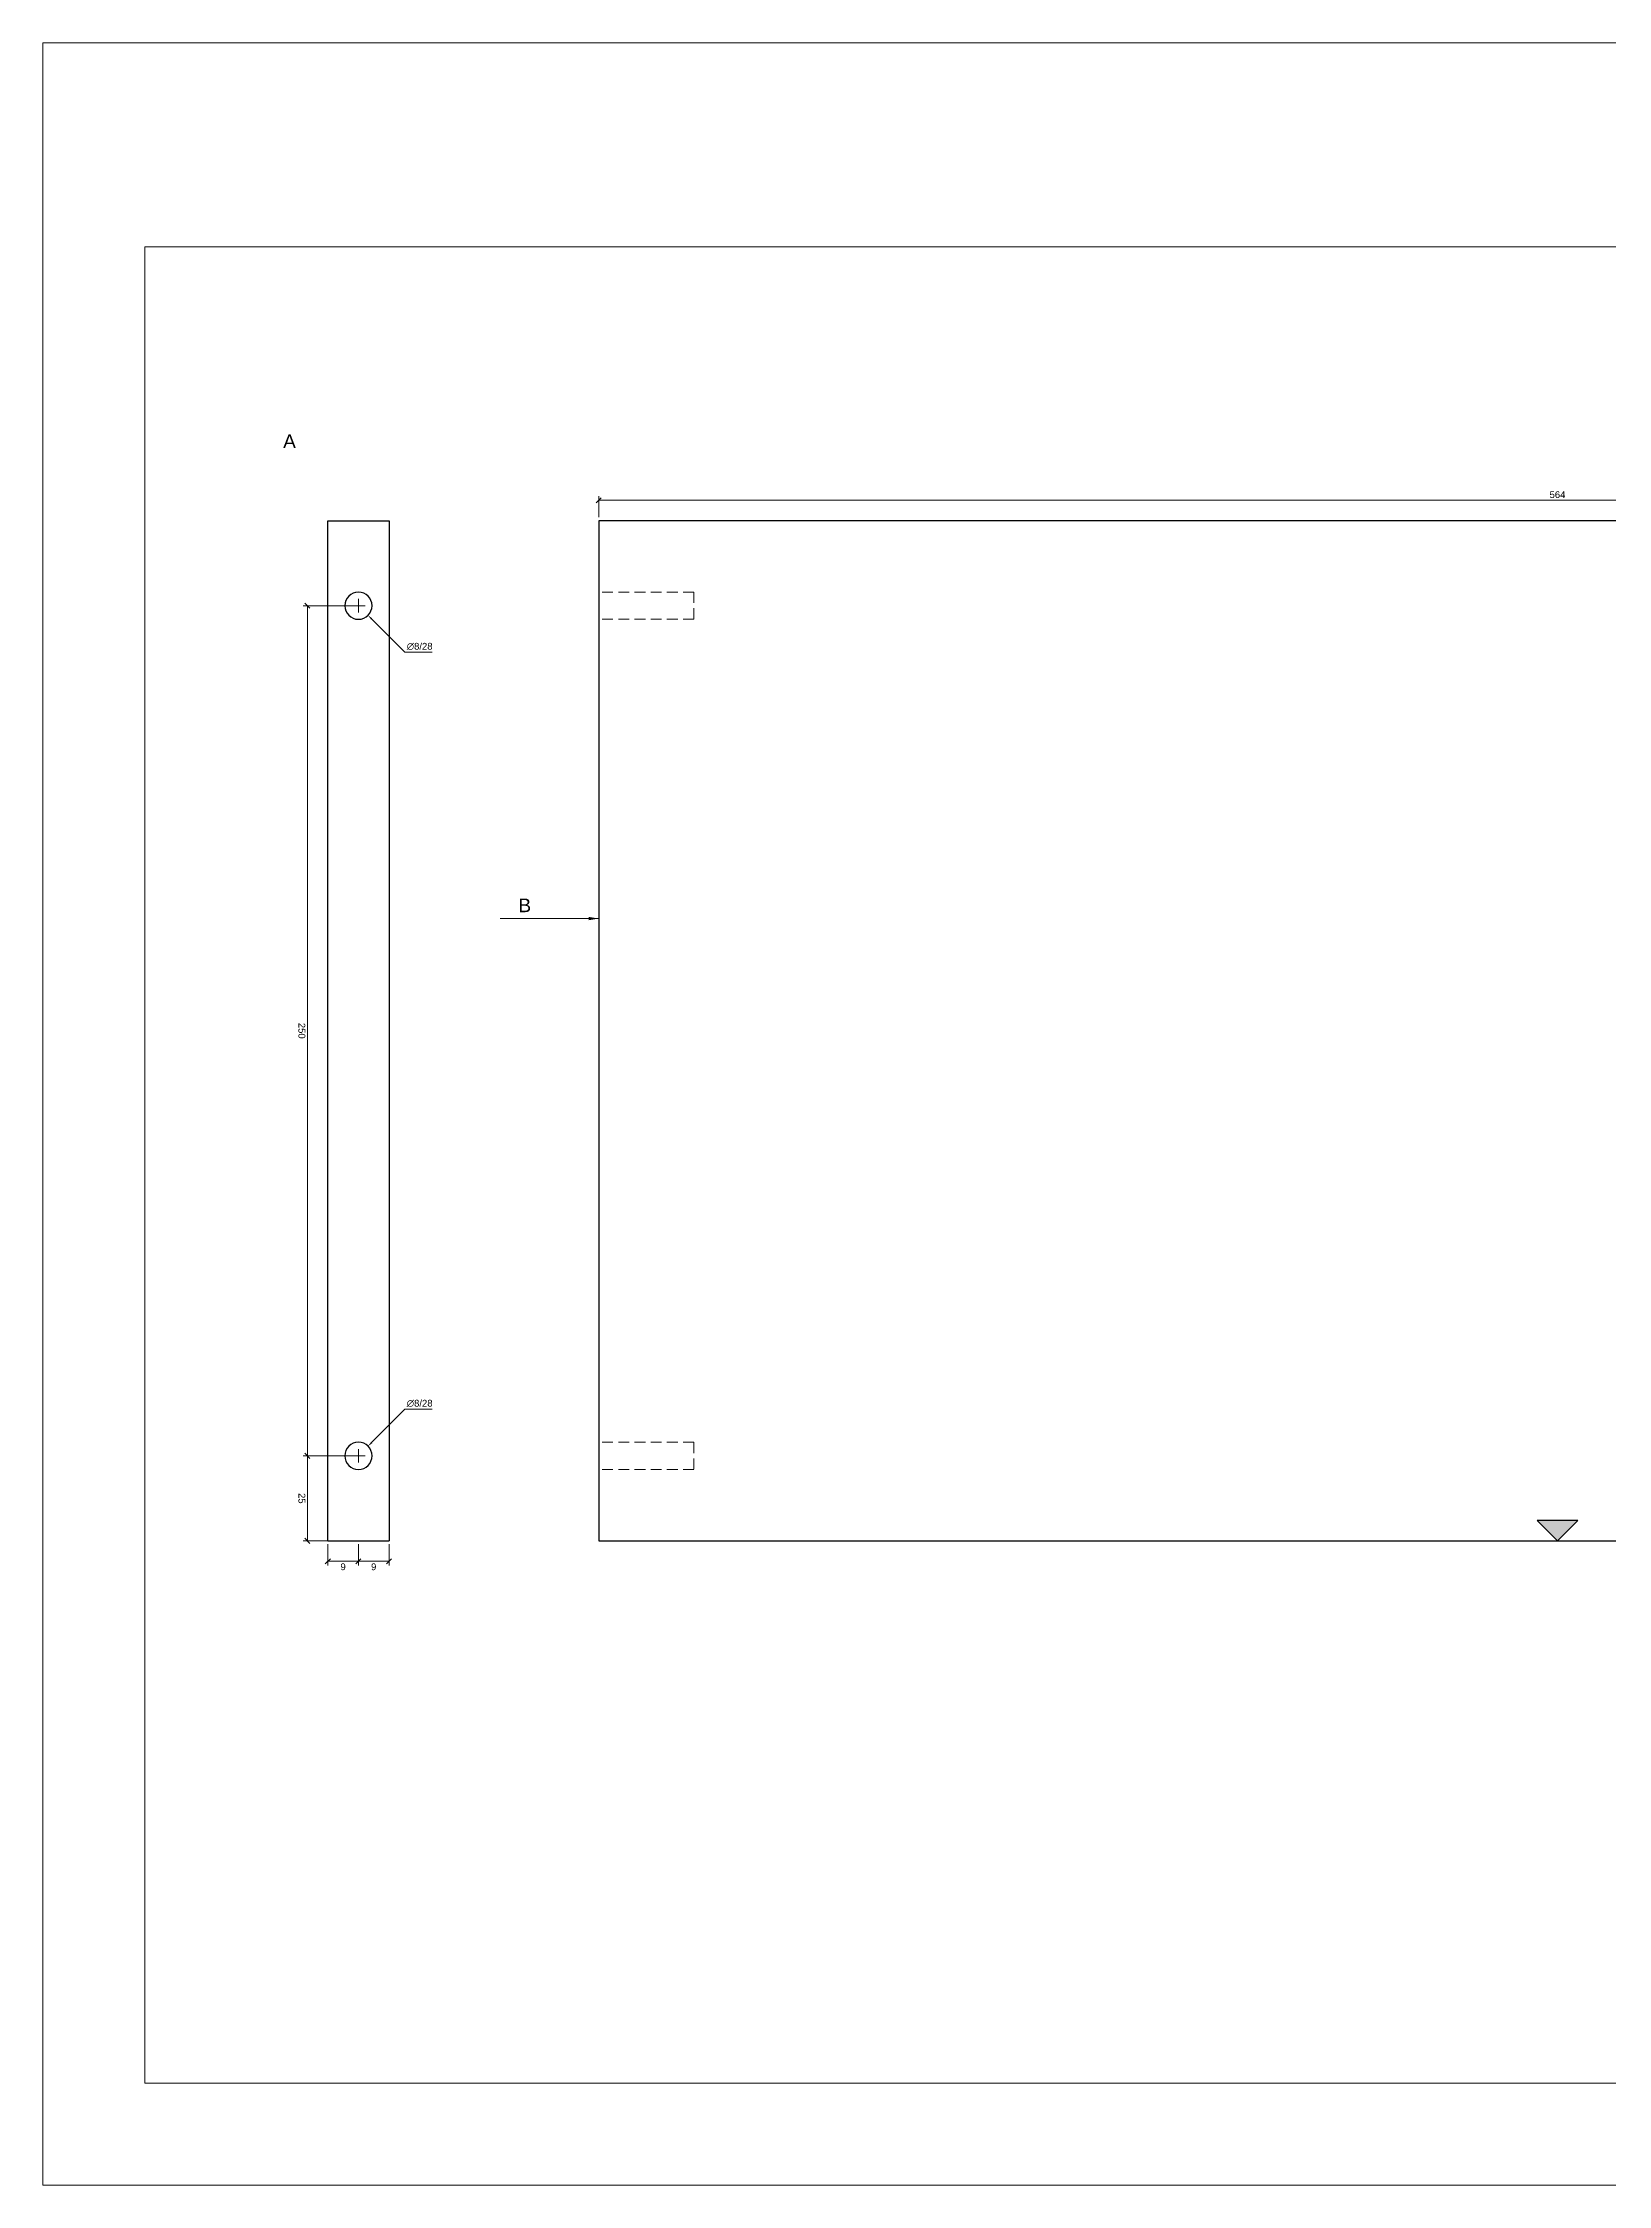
# Paper-space layout 'Cabinet top panel' of a CAD drawing. Header units: millimetres. Extents: x -2 to 889, y -2 to 628.
# Drawn here: x -2 to 458, y -2 to 628 of the extents above; entities that cross this region are included whole.
import ezdxf

# ---------------------------------------------------------------- set-up
doc = ezdxf.new("R2010")
doc.units = ezdxf.units.MM
doc.linetypes.add('HIDDEN2', pattern=[4.7625, 3.175, -1.5875])
doc.layers.get('0').update_dxf_attribs({"true_color": 0xc2c2ced6})
for name, color, linetype, true_color in [('New project_cabinet-001_Cabinet top panel_Machining group1_View from right', 1, 'Continuous', 0xc2ff0000), ('New project_cabinet-001_Cabinet top panel_Machining group_View from right', 1, 'Continuous', 0xc2ff0000), ('New project_cabinet-001_Cabinet top panel_View from above', 1, 'Continuous', 0xc2ff0000), ('New project_cabinet-001_Cabinet top panel_View from right', 1, 'Continuous', 0xc2ff0000)]:
    doc.layers.add(name, color=color, linetype=linetype, true_color=true_color)
doc.layers.add('TitleBlock', color=7, linetype='Continuous')
doc.styles.add('Blum_Dimension', font='arial.ttf', dxfattribs={"height": 2})
doc.styles.add('Blum_ViewInfo', font='arial.ttf', dxfattribs={"height": 4})
doc.dimstyles.new('Blum_Default', dxfattribs={"dimtxt": 2, "dimasz": 1.5, "dimexe": 1.25, "dimexo": 1, "dimtad": 1, "dimtxsty": 'Blum_Dimension', "dimblk": 'OBLIQUE', "dimcen": 2, "dimadec": 0, "dimazin": 2, "dimtfac": 1, "dimtix": 1, "dimtmove": 0, "dimatfit": 3, "dimfxl": 1, "dimlwd": 5, "dimlwe": 5, "dimarcsym": 0})
doc.dimstyles.new('Blum_Default$4', dxfattribs={"dimtxt": 2, "dimasz": 1.5, "dimexe": 1.25, "dimexo": 1, "dimtad": 1, "dimtih": 1, "dimtoh": 1, "dimtxsty": 'Blum_Dimension', "dimblk1": 'OBLIQUE', "dimsah": 1, "dimcen": 2, "dimadec": 0, "dimazin": 2, "dimtfac": 1, "dimtofl": 0, "dimtmove": 0, "dimatfit": 3, "dimfxl": 1, "dimlwd": 5, "dimlwe": 5, "dimarcsym": 0})
doc.dimstyles.new('Blum_ViewInfo', dxfattribs={"dimtxt": 4, "dimasz": 3, "dimexe": 1.25, "dimexo": 1, "dimtad": 1, "dimtxsty": 'Blum_ViewInfo', "dimblk": 'OBLIQUE', "dimcen": 0.09, "dimadec": 0, "dimazin": 2, "dimtfac": 1, "dimtofl": 0, "dimtmove": 0, "dimatfit": 2, "dimfxl": 1, "dimlwd": 20, "dimlwe": 20, "dimarcsym": 0})

# ---------------------------------------------------------------- blocks, each defined once
blk = doc.blocks.new('TitleBlock_Cabinet top panel')
at = {"layer": 'TitleBlock', "lineweight": 0}
for points in [[(-0.79, -0.79, 0), (-0.79, 209.21, 0), (296.21, 209.21, 0), (296.21, -0.79, 0)], [(9.21, 9.21, 0), (9.21, 189.21, 0), (286.21, 189.21, 0), (286.21, 9.21, 0)]]:
    blk.add_polyline3d(points, close=True, dxfattribs=at)
blk = doc.blocks.new('_Oblique')
at = {"color": 0, "linetype": 'ByBlock', "lineweight": -2}
blk.add_line((-0.5, -0.5), (0.5, 0.5), dxfattribs=at)
blk = doc.blocks.new('*D13')
at = {"layer": 'Defpoints', "color": 0, "lineweight": 0}
for p in [(75.44, 212.1), (90.44, 212.1), (90.44, 187.1)]:
    blk.add_point(p, dxfattribs=at)
at = {"layer": 'New project_cabinet-001_Cabinet top panel_View from right', "color": 0, "lineweight": 5}
for p, q in [((89.44, 212.1), (74.19, 212.1)), ((75.44, 187.1), (75.44, 212.1)), ((89.44, 187.1), (74.19, 187.1))]:
    blk.add_line(p, q, dxfattribs=at)
at = {"layer": 'New project_cabinet-001_Cabinet top panel_View from right', "color": 0, "lineweight": 5, "xscale": 1.5, "yscale": 1.5, "zscale": 1.5}
for p, rotation in [((75.44, 212.1), 90), ((75.44, 187.1), 270)]:
    blk.add_blockref('_Oblique', p, dxfattribs=dict(at, rotation=rotation))
at = {"layer": 'New project_cabinet-001_Cabinet top panel_View from right', "color": 0, "lineweight": 0, "insert": (73.79, 199.6), "char_height": 2, "attachment_point": 5, "rotation": 270, "style": 'Blum_Dimension'}
blk.add_mtext('25', dxfattribs=at)
blk = doc.blocks.new('*D16')
at = {"layer": 'Defpoints', "color": 0, "lineweight": 0}
for p in [(75.44, 462.1), (90.44, 462.1), (90.44, 212.1)]:
    blk.add_point(p, dxfattribs=at)
at = {"layer": 'New project_cabinet-001_Cabinet top panel_View from right', "color": 0, "lineweight": 5}
for p, q in [((89.44, 462.1), (74.19, 462.1)), ((75.44, 212.1), (75.44, 462.1)), ((89.44, 212.1), (74.19, 212.1))]:
    blk.add_line(p, q, dxfattribs=at)
at = {"layer": 'New project_cabinet-001_Cabinet top panel_View from right', "color": 0, "lineweight": 5, "xscale": 1.5, "yscale": 1.5, "zscale": 1.5}
for p, rotation in [((75.44, 462.1), 90), ((75.44, 212.1), 270)]:
    blk.add_blockref('_Oblique', p, dxfattribs=dict(at, rotation=rotation))
at = {"layer": 'New project_cabinet-001_Cabinet top panel_View from right', "color": 0, "lineweight": 0, "insert": (73.79, 337.1), "char_height": 2, "attachment_point": 5, "rotation": 270, "style": 'Blum_Dimension'}
blk.add_mtext('250', dxfattribs=at)
blk = doc.blocks.new('*D19')
at = {"layer": 'Defpoints', "color": 0, "lineweight": 0}
for p in [(81.44, 187.1), (90.44, 187.1), (90.44, 181.1)]:
    blk.add_point(p, dxfattribs=at)
at = {"layer": 'New project_cabinet-001_Cabinet top panel_View from right', "color": 0, "lineweight": 5}
for p, q in [((81.44, 186.1), (81.44, 179.85)), ((90.44, 186.1), (90.44, 179.85)), ((81.44, 181.1), (90.44, 181.1))]:
    blk.add_line(p, q, dxfattribs=at)
at = {"layer": 'New project_cabinet-001_Cabinet top panel_View from right', "color": 0, "lineweight": 5, "xscale": 1.5, "yscale": 1.5, "zscale": 1.5, "rotation": 180}
blk.add_blockref('_Oblique', (81.44, 181.1), dxfattribs=at)
at = {"layer": 'New project_cabinet-001_Cabinet top panel_View from right', "color": 0, "lineweight": 5, "xscale": 1.5, "yscale": 1.5, "zscale": 1.5}
blk.add_blockref('_Oblique', (90.44, 181.1), dxfattribs=at)
at = {"layer": 'New project_cabinet-001_Cabinet top panel_View from right', "color": 0, "lineweight": 0, "insert": (85.94, 179.45), "char_height": 2, "attachment_point": 5, "style": 'Blum_Dimension'}
blk.add_mtext('9', dxfattribs=at)
blk = doc.blocks.new('*D22')
at = {"layer": 'Defpoints', "color": 0, "lineweight": 0}
for p in [(90.44, 187.1), (99.44, 187.1), (99.44, 181.1)]:
    blk.add_point(p, dxfattribs=at)
at = {"layer": 'New project_cabinet-001_Cabinet top panel_View from right', "color": 0, "lineweight": 5}
for p, q in [((90.44, 186.1), (90.44, 179.85)), ((99.44, 186.1), (99.44, 179.85)), ((90.44, 181.1), (99.44, 181.1))]:
    blk.add_line(p, q, dxfattribs=at)
at = {"layer": 'New project_cabinet-001_Cabinet top panel_View from right', "color": 0, "lineweight": 5, "xscale": 1.5, "yscale": 1.5, "zscale": 1.5, "rotation": 180}
blk.add_blockref('_Oblique', (90.44, 181.1), dxfattribs=at)
at = {"layer": 'New project_cabinet-001_Cabinet top panel_View from right', "color": 0, "lineweight": 5, "xscale": 1.5, "yscale": 1.5, "zscale": 1.5}
blk.add_blockref('_Oblique', (99.44, 181.1), dxfattribs=at)
at = {"layer": 'New project_cabinet-001_Cabinet top panel_View from right', "color": 0, "lineweight": 0, "insert": (94.94, 179.45), "char_height": 2, "attachment_point": 5, "style": 'Blum_Dimension'}
blk.add_mtext('9', dxfattribs=at)
blk = doc.blocks.new('*D25')
at = {"layer": 'Defpoints', "color": 0, "lineweight": 0}
for p in [(93.26, 214.93), (87.61, 209.27)]:
    blk.add_point(p, dxfattribs=at)
at = {"layer": 'New project_cabinet-001_Cabinet top panel_Machining group_View from right', "color": 0, "lineweight": 5}
for p, q in [((104.14, 225.8), (94.33, 215.99)), ((112.14, 225.8), (104.14, 225.8)), ((88.44, 212.1), (92.44, 212.1)), ((90.44, 210.1), (90.44, 214.1))]:
    blk.add_line(p, q, dxfattribs=at)
at = {"layer": 'New project_cabinet-001_Cabinet top panel_Machining group_View from right', "color": 0, "lineweight": 0}
blk.add_solid([(94.15, 216.16), (94.5, 215.81), (93.26, 214.93)], dxfattribs=at)
at = {"layer": 'New project_cabinet-001_Cabinet top panel_Machining group_View from right', "color": 0, "lineweight": 0, "insert": (108.45, 227.5), "char_height": 2, "attachment_point": 5, "style": 'Blum_Dimension'}
blk.add_mtext('∅8/28', dxfattribs=at)
blk = doc.blocks.new('*D28')
at = {"layer": 'Defpoints', "color": 0, "lineweight": 0}
for p in [(87.61, 464.93), (93.26, 459.27)]:
    blk.add_point(p, dxfattribs=at)
at = {"layer": 'New project_cabinet-001_Cabinet top panel_Machining group1_View from right', "color": 0, "lineweight": 5}
for p, q in [((88.44, 462.1), (92.44, 462.1)), ((90.44, 460.1), (90.44, 464.1)), ((104.14, 448.4), (94.33, 458.21)), ((112.14, 448.4), (104.14, 448.4))]:
    blk.add_line(p, q, dxfattribs=at)
at = {"layer": 'New project_cabinet-001_Cabinet top panel_Machining group1_View from right', "color": 0, "lineweight": 0}
blk.add_solid([(94.5, 458.38), (94.15, 458.03), (93.26, 459.27)], dxfattribs=at)
at = {"layer": 'New project_cabinet-001_Cabinet top panel_Machining group1_View from right', "color": 0, "lineweight": 0, "insert": (108.45, 450.1), "char_height": 2, "attachment_point": 5, "style": 'Blum_Dimension'}
blk.add_mtext('∅8/28', dxfattribs=at)
blk = doc.blocks.new('Blum_Trinagle_Filled')
h = blk.add_hatch(color=256)
h.dxf.hatch_style = 1
h.paths.add_polyline_path([(2, 2), (-2, 2), (0, 0)])
blk.add_lwpolyline([(0, 0), (2, 2), (-2, 2)], close=True)
blk = doc.blocks.new('*D49')
at = {"layer": 'Defpoints', "color": 0, "lineweight": 0}
for p in [(725.12, 493.1), (161.12, 487.1), (725.12, 487.1)]:
    blk.add_point(p, dxfattribs=at)
at = {"layer": 'New project_cabinet-001_Cabinet top panel_View from above', "color": 0, "lineweight": 5}
for p, q in [((161.12, 488.1), (161.12, 494.35)), ((161.12, 493.1), (725.12, 493.1)), ((725.12, 488.1), (725.12, 494.35))]:
    blk.add_line(p, q, dxfattribs=at)
at = {"layer": 'New project_cabinet-001_Cabinet top panel_View from above', "color": 0, "lineweight": 5, "xscale": 1.5, "yscale": 1.5, "zscale": 1.5, "rotation": 180}
blk.add_blockref('_Oblique', (161.12, 493.1), dxfattribs=at)
at = {"layer": 'New project_cabinet-001_Cabinet top panel_View from above', "color": 0, "lineweight": 5, "xscale": 1.5, "yscale": 1.5, "zscale": 1.5}
blk.add_blockref('_Oblique', (725.12, 493.1), dxfattribs=at)
at = {"layer": 'New project_cabinet-001_Cabinet top panel_View from above', "color": 0, "lineweight": 0, "insert": (443.12, 494.74), "char_height": 2, "attachment_point": 5, "style": 'Blum_Dimension'}
blk.add_mtext('564', dxfattribs=at)

psp = doc.layouts.new('Cabinet top panel')

# ---------------------------------------------------------------- linework, layer by layer
at = {"linetype": 'Continuous', "lineweight": 30}
for p, q in [((81.436, 187.097), (81.436, 487.097)), ((81.436, 487.097), (99.436, 487.097)), ((99.436, 487.097), (99.436, 187.097)), ((161.119, 487.097), (161.119, 466.097)), ((725.119, 487.097), (161.119, 487.097)), ((161.119, 466.097), (161.119, 458.097)), ((161.119, 458.097), (161.119, 216.097)), ((161.119, 216.097), (161.119, 208.097)), ((161.119, 208.097), (161.119, 187.097)), ((81.436, 187.097), (99.436, 187.097)), ((161.119, 187.097), (725.119, 187.097))]:
    psp.add_line(p, q, dxfattribs=at)
at = {"linetype": 'HIDDEN2', "lineweight": 5}
for p, q in [((189.119, 466.097), (161.119, 466.097)), ((189.119, 466.097), (189.119, 458.097)), ((189.119, 458.097), (161.119, 458.097)), ((189.119, 216.097), (161.119, 216.097)), ((189.119, 216.097), (189.119, 208.097)), ((189.119, 208.097), (161.119, 208.097))]:
    psp.add_line(p, q, dxfattribs=at)
at = {"linetype": 'Continuous', "lineweight": 30, "extrusion": (0, 0, -1)}
for centre in [(-90.436, 462.097), (-90.436, 212.097)]:
    psp.add_circle(centre, 4, dxfattribs=at)

# ---------------------------------------------------------------- block references
at = {"lineweight": 0, "xscale": 3, "yscale": 3, "zscale": 3}
psp.add_blockref('TitleBlock_Cabinet top panel', (0, 0), dxfattribs=at)
at = {"layer": 'New project_cabinet-001_Cabinet top panel_View from above', "lineweight": 0, "xscale": 3, "yscale": 3, "zscale": 3}
psp.add_blockref('Blum_Trinagle_Filled', (443.119, 187.097), dxfattribs=at)

# ---------------------------------------------------------------- texts
at = {"lineweight": 0, "char_height": 4, "style": 'Blum_ViewInfo'}
for s, insert, attachment_point in [('A', (68.311, 508.472), 7), ('B', (141.244, 371.972), 9)]:
    psp.add_mtext(s, dxfattribs=dict(at, insert=insert, attachment_point=attachment_point))

# ---------------------------------------------------------------- dimensions: what is measured, and where the dimension line sits
at = {"layer": 'New project_cabinet-001_Cabinet top panel_Machining group1_View from right', "lineweight": 0}
dim = psp.add_diameter_dim_2p(p1=(87.608, 464.925), p2=(93.265, 459.268), dimstyle='Blum_Default$4', override={"dimscale": 0, "dimpost": '/28'}, dxfattribs=at)
dim.commit()
dim.dimension.update_dxf_attribs({"geometry": '*D28', "text_midpoint": (108.449, 448.396), "dimtype": 163})
at = {"layer": 'New project_cabinet-001_Cabinet top panel_Machining group_View from right', "lineweight": 0}
dim = psp.add_diameter_dim_2p(p1=(87.608, 209.268), p2=(93.265, 214.925), dimstyle='Blum_Default$4', override={"dimscale": 0, "dimpost": '/28'}, dxfattribs=at)
dim.commit()
dim.dimension.update_dxf_attribs({"geometry": '*D25', "text_midpoint": (108.449, 225.797), "dimtype": 163})
at = {"layer": 'New project_cabinet-001_Cabinet top panel_View from above', "lineweight": 0}
dim = psp.add_linear_dim(base=(725.119, 493.097), p1=(161.119, 487.097), p2=(725.119, 487.097), dimstyle='Blum_Default', override={"dimscale": 0}, dxfattribs=at)
dim.commit()
dim.dimension.update_dxf_attribs({"geometry": '*D49', "text_midpoint": (443.119, 494.743)})
at = {"layer": 'New project_cabinet-001_Cabinet top panel_View from right', "lineweight": 0}
for base, p1, p2, picture, middle in [((75.436, 462.097), (90.436, 212.097), (90.436, 462.097), '*D16', (73.79, 337.097)), ((75.436, 212.097), (90.436, 187.097), (90.436, 212.097), '*D13', (73.79, 199.597))]:
    dim = psp.add_linear_dim(base=base, p1=p1, p2=p2, angle=90, dimstyle='Blum_Default', override={"dimscale": 0, "dimtad": 4}, dxfattribs=at)
    dim.commit()
    dim.dimension.update_dxf_attribs({"geometry": picture, "text_midpoint": middle})
for base, p1, p2, picture, middle in [((90.436, 181.097), (81.436, 187.097), (90.436, 187.097), '*D19', (85.936, 179.45)), ((99.436, 181.097), (90.436, 187.097), (99.436, 187.097), '*D22', (94.936, 179.45))]:
    dim = psp.add_linear_dim(base=base, p1=p1, p2=p2, dimstyle='Blum_Default', override={"dimscale": 0, "dimtad": 4}, dxfattribs=at)
    dim.commit()
    dim.dimension.update_dxf_attribs({"geometry": picture, "text_midpoint": middle})

# ---------------------------------------------------------------- leaders
at = {"lineweight": 0}
psp.add_leader([(161.119, 370.097), (132.182, 370.097)], dimstyle='Blum_ViewInfo', override={"dimscale": 0}, dxfattribs=at)

doc.saveas('drawing.dxf')
